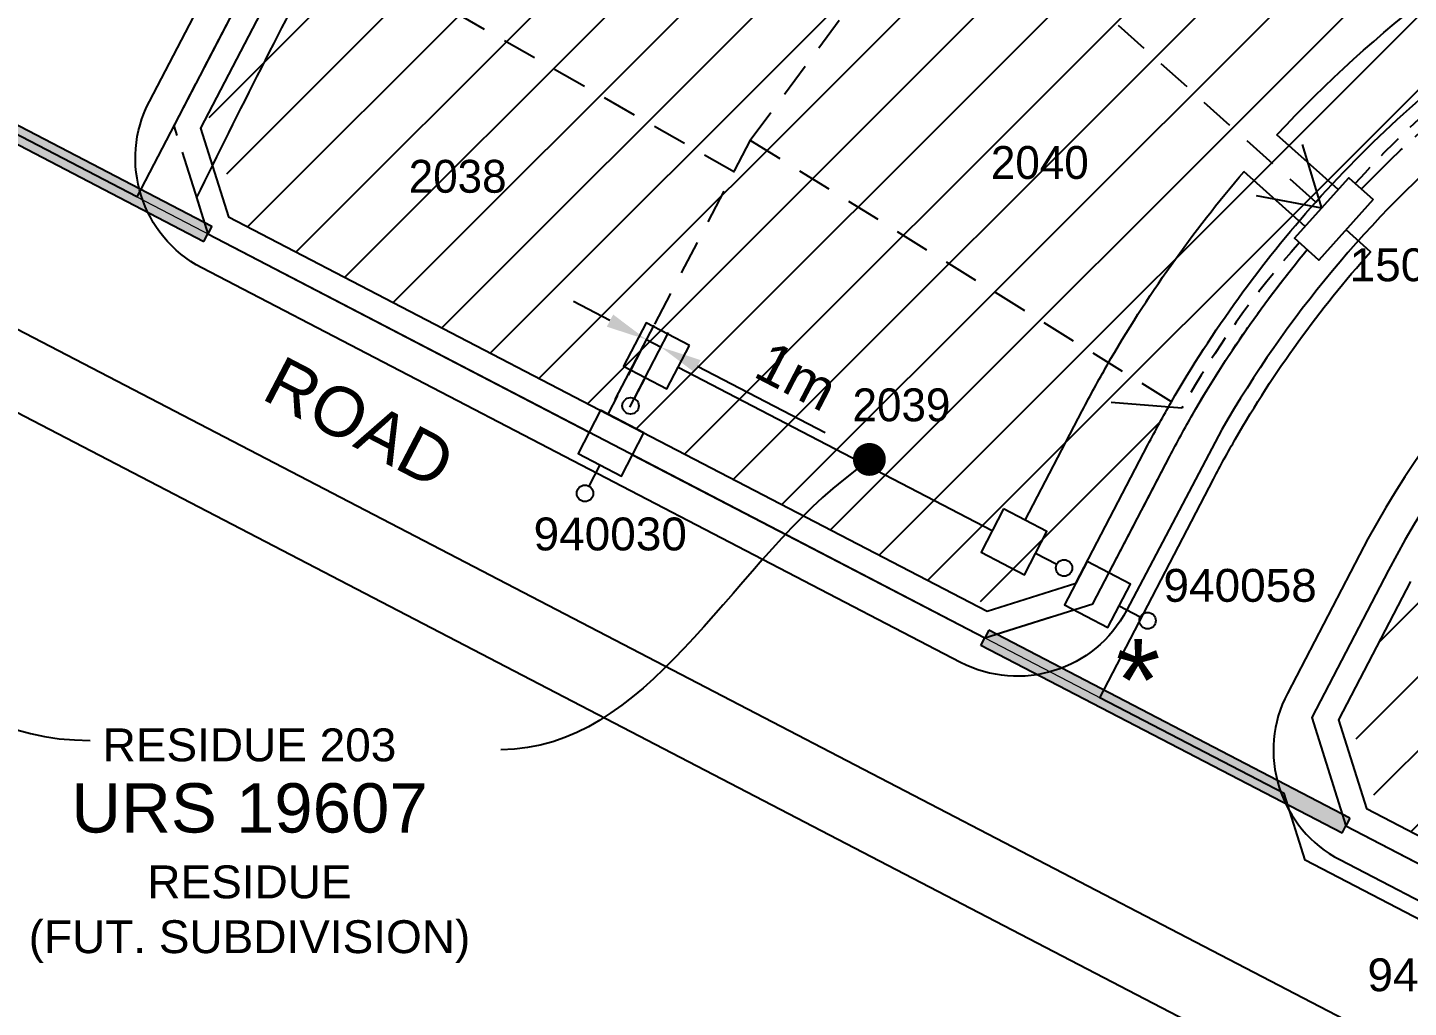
# Model space of a CAD drawing. Header units: metres. Extents: x 303798 to 304438, y 6274082 to 6274908.
# Drawn here: x 303913.8 to 303997.7, y 6274263.5 to 6274323.1 of the extents above; entities that cross this region are included whole.
import ezdxf
from ezdxf import colors
from ezdxf.entities.mleader import LeaderData, LeaderLine
from ezdxf.enums import TextEntityAlignment as Align
from ezdxf.math import Vec2, Vec3

# ---------------------------------------------------------------- set-up
doc = ezdxf.new("R2010")
doc.units = ezdxf.units.M
doc.header["$LTSCALE"] = 0.7
doc.linetypes.add('Dash', pattern=[5, 3, -2])
doc.linetypes.add('IE Trench LV', pattern=[6.5, 5, -1.5])
doc.layers.get('0').update_dxf_attribs({"color": 6})
for name, color, linetype in [('_User Miscellaneous1', 3, 'Continuous'), ('_User Miscellaneous11', 7, 'Continuous'), ('_User Miscellaneous12', 7, 'Continuous'), ('_User Miscellaneous4', 7, 'Continuous'), ('_User Miscellaneous7', 150, 'Continuous'), ('_User Miscellaneous8', 7, 'Continuous'), ('Cadastre Developer_SP_NEW', 4, 'Continuous'), ('Cadastre Roads_SP_NEW', 8, 'Continuous'), ('Duct_SP_NEW', 2, 'Continuous'), ('Mains_HV_NEW_V17', 2, 'Continuous'), ('Mains_LV_NEW_R6', 2, 'Continuous'), ('Mains_LV_NEW_T84', 2, 'Continuous'), ('Services_SP_NEW_UG', 2, 'Continuous'), ('SupportsUG_SP_LV_NEW', 2, 'Continuous'), ('SupportsUG_SP_LV_SL_NEW', 2, 'Continuous'), ('Trench_SP_NEW', 2, 'Continuous')]:
    doc.layers.add(name, color=color, linetype=linetype)
doc.layers.add('_User Miscellaneous5', color=7, linetype='Continuous', lineweight=35)
doc.layers.add('_User Notes', color=7, linetype='Continuous', plot=False)
doc.styles.add('ARIAL', font='arial.ttf', dxfattribs={"height": 2})
doc.styles.add('ARIAL 2.5', font='arial.ttf', dxfattribs={"height": 2.5})
doc.styles.add('ARIAL 3.0', font='arial.ttf', dxfattribs={"height": 3})
doc.styles.add('Dot', font='dotfont.shx', dxfattribs={"height": 2})
doc.styles.add('POLE_LABEL', font='arial.ttf')
doc.styles.add('SL_LABEL', font='arial.ttf')
doc.styles.get("Standard").update_dxf_attribs({"font": 'arial.ttf'})
doc.styles.add('style1', font='iso3098b.shx')
doc.linetypes.add('Cable New UG', pattern='A,8,-1,["x",style1,S=3.5,R=0,X=0.35,Y=-1],-3.5', length=12.5)
doc.linetypes.add('Cable Z', pattern='A,8,-1,["Z",Standard,S=2.5,R=0,X=0.35,Y=-1.25],-3.5', length=12.5)
doc.linetypes.add('IE Trench HV', pattern='A,8,-2,["/",style1,S=2.5,R=0,X=0.1,Y=-1],-4.5', length=14.5)
doc.dimstyles.new('DIM 1000', dxfattribs={"dimtxt": 2.5, "dimasz": 2.5, "dimexe": 1, "dimexo": 1, "dimgap": 1, "dimtad": 1, "dimdec": 0, "dimzin": 0, "dimdsep": 46, "dimtxsty": 'ARIAL 2.5', "dimcen": 1, "dimclrd": 3, "dimclre": 3, "dimclrt": 7, "dimadec": 0, "dimazin": 0, "dimtfac": 1, "dimtdec": 0, "dimtix": 1, "dimtmove": 0, "dimatfit": 3, "dimfxl": 1, "dimtolj": 1, "dimtzin": 0, "dimarcsym": 0})

# ---------------------------------------------------------------- blocks, each defined once
blk = doc.blocks.new('*U50')
at = {"layer": '_User Miscellaneous7', "lineweight": -3}
blk.add_lwpolyline([(0, -3.03), (0, -1.58)], dxfattribs=at)
blk.add_lwpolyline([(-1.485, -6), (1.485, -6), (1.485, -3.03), (-1.485, -3.03)], close=True, dxfattribs=at)
blk.add_circle((0, -1.08), 0.5, dxfattribs=at)
at = {"layer": '_User Miscellaneous8', "color": 2, "lineweight": -3}
blk.add_lwpolyline([(-1.485, 0), (1.485, 0), (1.485, 2.97), (-1.485, 2.97)], close=True, dxfattribs=at)
at = {"style": 'POLE_LABEL', "flags": 9}
blk.add_attdef('STRUCTURE_PLANT_NUMBER', text='', height=0.2, dxfattribs=at).set_placement((1.641, 1.727), align=Align.MIDDLE_LEFT)
for tag, flags, p in [('STREET_CODE', 9, (1.641, 1.485)), ('OWNED_BY', 9, (1.641, 1.085)), ('OPERATED_BY', 9, (1.641, 0.885)), ('COLUMN_TYPE', 9, (1.641, 1.285)), ('STATE', 9, (1.641, 0.485)), ('USAGE', 9, (1.641, 0.285)), ('MAINTAINED_BY', 9, (1.641, 0.685)), ('LEGEND', 9, (1.641, 0.085)), ('SUBURB', 9, (1.641, -0.315)), ('STREETNAME', 9, (1.641, -0.515)), ('PARENT', 9, (1.641, -0.115)), ('LOCATION', 9, (1.641, -0.715)), ('NOTES', 9, (1.641, -0.915)), ('Z', 1, (1.641, -1.315)), ('LABEL_ALIGNMENT', 9, (1.641, -1.115))]:
    blk.add_attdef(tag, text='', height=0.2, dxfattribs=dict(flags=flags)).set_placement(p, align=Align.MIDDLE_LEFT)
at = {"layer": '_User Miscellaneous5', "style": 'ARIAL', "flags": 8}
blk.add_attdef('ASSET_NUM', text='', height=2, dxfattribs=at).set_placement((2, 3.485), align=Align.MIDDLE_LEFT)
blk = doc.blocks.new('*U51')
at = {"layer": '_User Miscellaneous8', "color": 2}
blk.add_line((0, 0), (0, 1.45), dxfattribs=at)
blk.add_circle((0, 1.95), 0.5, dxfattribs=at)
for tag, p, flags in [('Z', (0, 0), 1), ('OPERATED_BY', (0, -9.607), 9)]:
    blk.add_attdef(tag, p, '', height=0.2, dxfattribs=dict(flags=flags))
at = {"style": 'SL_LABEL', "flags": 9}
blk.add_attdef('STREET_CODE', text='', height=0.2, dxfattribs=at).set_placement((0, -0.2), align=Align.MIDDLE_LEFT)
at = {"flags": 9}
for tag, p in [('CONSTRUCTED_VOLTAGE', (0, -0.4)), ('CONTROL_TYPE', (0, -0.6)), ('LANTERN_PURPOSE', (0, -0.8)), ('OPERATING_VOLTAGE', (0, -1.4)), ('ORIENTATION', (0, -1.6)), ('LANTERN_TYPE', (0, -1)), ('NO_PHASES', (0, -1.2)), ('OWNED_BY', (0, -1.8)), ('STATE', (0, -2)), ('CEXIST', (0, -2.4)), ('CNEW', (0, -2.6)), ('USAGE', (0, -2.2)), ('CNUMBER', (0, -2.8)), ('CREMOVE', (0, -3)), ('CREPLACE', (0, -3.2)), ('LKINGHEIGHT', (0, -3.4)), ('LBRACKET', (0, -3.6)), ('LBRACKETVOCAB', (0, -3.8)), ('LCATEGORY', (0, -4)), ('LCHARGE1', (0, -4.2)), ('LCHARGE1PERCENT', (0, -4.4)), ('LCHARGE2', (0, -4.6)), ('LCHARGE2PERCENT', (0, -4.8)), ('LCHARGE3', (0, -5)), ('LCHARGE3PERCENT', (0, -5.2)), ('LEXIST', (0, -5.4)), ('LLAMP', (0, -5.6)), ('LLAMPVOCAB', (0, -5.8)), ('LMAST', (0, -6)), ('LMASTVOCAB', (0, -6.2)), ('LNEW', (0, -6.4)), ('LANTNUMBER', (0, -6.6)), ('LOUTREACH', (0, -7)), ('LOUTREACHVOCAB', (0, -7.2)), ('LRATECODE', (0, -7.4)), ('LREMOVE', (0, -7.6)), ('LREPLACE', (0, -7.8)), ('LTYPE', (0, -8)), ('LTYPEVOCAB', (0, -8.2)), ('LEGEND', (0, -8.4)), ('SUBURB', (0, -8.6)), ('STREETNAME', (0, -8.8)), ('LOCATION', (0, -9)), ('NOTES', (0, -9.2)), ('MAINTAINED_BY', (0, -9.863))]:
    blk.add_attdef(tag, text='', height=0.2, dxfattribs=at).set_placement(p, align=Align.MIDDLE_LEFT)
at = {"layer": '_User Notes', "style": 'SL_LABEL', "flags": 8}
blk.add_attdef('ASSET_NUM', text='', height=2.5, dxfattribs=at).set_placement((2, 2), align=Align.MIDDLE_LEFT)
at = {"layer": '_User Notes', "flags": 8}
blk.add_attdef('LNUMBER', text='', height=2.5, dxfattribs=at).set_placement((1.2, -2.8), align=Align.MIDDLE_LEFT)
blk = doc.blocks.new('*U49')
at = {"lineweight": -3}
blk.add_lwpolyline([(-2.475, 2.49), (2.475, 2.49), (2.475, 0.51), (-2.475, 0.51)], close=True, dxfattribs=at)
for tag, flags, p in [('STREET_CODE', 9, (1.5, 3.5)), ('OWNED_BY', 9, (1.5, 3.3)), ('OPERATED_BY', 9, (1.5, 3.1)), ('STATE', 9, (1.5, 2.7)), ('SUPPORT_TYPE', 9, (1.5, 2.5)), ('MAINTAINED_BY', 9, (1.5, 2.9)), ('SUBURB', 9, (1.5, 1.7)), ('USAGE', 9, (1.5, 2.3)), ('LEGEND', 9, (1.5, 2.1)), ('PARENT', 9, (1.5, 1.9)), ('Z', 1, (1.5, 0.9)), ('STREETNAME', 9, (1.5, 1.5)), ('LOCATION', 9, (1.5, 1.3)), ('NOTES', 9, (1.5, 1.1))]:
    blk.add_attdef(tag, text='', height=0.2, dxfattribs=dict(flags=flags)).set_placement(p, align=Align.MIDDLE_LEFT)
at = {"layer": '_User Miscellaneous4', "style": 'ARIAL', "flags": 8}
blk.add_attdef('ASSET_NUM', text='', height=2, dxfattribs=at).set_placement((2, 5.5), align=Align.MIDDLE_LEFT)
blk = doc.blocks.new('A$C1B2C29DD')
at = {"layer": 'Services_SP_NEW_UG', "color": 2, "flags": 128}
for points in [[(0, 0), (-2.1, 3.444)], [(0, 0), (2.1, 3.444)]]:
    blk.add_lwpolyline(points, dxfattribs=at)
blk = doc.blocks.new('*U182')
at = {"layer": '_User Miscellaneous7', "lineweight": -3}
blk.add_lwpolyline([(-0.499, -3.015), (-0.499, -1.565)], dxfattribs=at)
blk.add_lwpolyline([(-1.984, -5.985), (0.986, -5.985), (0.986, -3.015), (-1.984, -3.015)], close=True, dxfattribs=at)
blk.add_circle((-0.499, -1.065), 0.5, dxfattribs=at)
at = {"layer": '_User Miscellaneous8', "color": 2, "lineweight": -3}
blk.add_lwpolyline([(-1.485, 0), (1.485, 0), (1.485, 2.97), (-1.485, 2.97)], close=True, dxfattribs=at)
at = {"style": 'POLE_LABEL', "flags": 9}
blk.add_attdef('STRUCTURE_PLANT_NUMBER', text='', height=0.2, dxfattribs=at).set_placement((1.641, 1.727), align=Align.MIDDLE_LEFT)
for tag, flags, p in [('STREET_CODE', 9, (1.641, 1.485)), ('OWNED_BY', 9, (1.641, 1.085)), ('OPERATED_BY', 9, (1.641, 0.885)), ('COLUMN_TYPE', 9, (1.641, 1.285)), ('STATE', 9, (1.641, 0.485)), ('USAGE', 9, (1.641, 0.285)), ('MAINTAINED_BY', 9, (1.641, 0.685)), ('LEGEND', 9, (1.641, 0.085)), ('SUBURB', 9, (1.641, -0.315)), ('STREETNAME', 9, (1.641, -0.515)), ('PARENT', 9, (1.641, -0.115)), ('LOCATION', 9, (1.641, -0.715)), ('NOTES', 9, (1.641, -0.915)), ('Z', 1, (1.641, -1.315)), ('LABEL_ALIGNMENT', 9, (1.641, -1.115))]:
    blk.add_attdef(tag, text='', height=0.2, dxfattribs=dict(flags=flags)).set_placement(p, align=Align.MIDDLE_LEFT)
at = {"layer": '_User Miscellaneous5', "style": 'ARIAL', "flags": 8}
blk.add_attdef('ASSET_NUM', text='', height=2, dxfattribs=at).set_placement((2, 3.485), align=Align.MIDDLE_LEFT)
blk = doc.blocks.new('*D151')
at = {"layer": '_User Miscellaneous12', "color": 3, "lineweight": -2, "transparency": 16777216}
for p, q in [((303949.167, 6274305.275), (303946.95, 6274306.43)), ((303949.491, 6274300.483), (303951.847, 6274305.008)), ((303950.378, 6274300.022), (303952.734, 6274304.546)), ((303951.385, 6274304.121), (303952.272, 6274303.659)), ((303954.489, 6274302.505), (303962.247, 6274298.466))]:
    blk.add_line(p, q, dxfattribs=at)
at = {"layer": '_User Miscellaneous12', "color": 3, "transparency": 16777216}
for points in [[(303949.36, 6274305.645), (303948.975, 6274304.906), (303951.385, 6274304.121)], [(303954.682, 6274302.874), (303954.297, 6274302.135), (303952.272, 6274303.659)]]:
    blk.add_solid(points, dxfattribs=at)
at = {"layer": '_User Miscellaneous12', "color": 7, "transparency": 16777216, "insert": (303960.518, 6274301.909), "char_height": 2.5, "attachment_point": 5, "rotation": 332.5, "style": 'ARIAL 2.5'}
blk.add_mtext('\\A1;1m', dxfattribs=at)
blk = doc.blocks.new('_Dot')
at = {"color": 0, "linetype": 'ByBlock', "lineweight": -2}
blk.add_line((-0.5, 0), (-1, 0), dxfattribs=at)
at = {"color": 0, "linetype": 'ByBlock', "const_width": 0.5}
blk.add_lwpolyline([(-0.25, 0, 1), (0.25, 0, 1)], format="xyb", close=True, dxfattribs=at)

msp = doc.modelspace()

# ---------------------------------------------------------------- hatches: boundary and pattern name
at = {"layer": '_User Miscellaneous11'}
h = msp.add_hatch(dxfattribs=at)
h.set_pattern_fill('ANSI31', color=3)
h.set_pattern_definition([(45, (-0.0158, -0.2443), (-2.2450640303, 2.2450640303), [])])
edge = h.paths.add_edge_path()
edge.add_line((304102.632, 6274368.467), (304084.863, 6274415.204))
edge.add_line((304084.863, 6274415.204), (304078.413, 6274418.1))
edge.add_line((304078.413, 6274418.1), (303998.805, 6274387.834))
edge.add_arc((304045.715, 6274264.45), 132, 110.81667, 152.5)
edge.add_line((303928.63, 6274325.401), (303924.711, 6274317.873))
edge.add_line((303924.711, 6274317.873), (303926.837, 6274311.129))
edge.add_line((303926.837, 6274311.129), (303971.187, 6274288.041))
edge.add_line((303971.187, 6274288.041), (303977.931, 6274290.168))
edge.add_line((303977.931, 6274290.168), (303981.85, 6274297.696))
edge.add_arc((304045.715, 6274264.45), 72, 110.81667, 152.5, ccw=False)
edge.add_line((304020.128, 6274331.75), (304099.735, 6274362.017))
edge.add_line((304099.735, 6274362.017), (304102.632, 6274368.467))
h.paths.add_polyline_path([(304073.683, 6274369.054), (304080.343, 6274369.054), (304080.343, 6274371.754), (304073.683, 6274371.754)], flags=24)
h.paths.add_polyline_path([(304087.241, 6274374.209), (304093.941, 6274374.209), (304093.941, 6274376.909), (304087.241, 6274376.909)], flags=24)
h.paths.add_polyline_path([(304063.58, 6274395.625), (304070.28, 6274395.625), (304070.28, 6274398.325), (304063.58, 6274398.325)], flags=24)
h.paths.add_polyline_path([(304077.143, 6274400.785), (304083.813, 6274400.785), (304083.813, 6274403.455), (304077.143, 6274403.455)], flags=24)
h.paths.add_polyline_path([(304037.326, 6274355.231), (304044.006, 6274355.231), (304044.006, 6274357.931), (304037.326, 6274357.931)], flags=24)
h.paths.add_polyline_path([(304050.315, 6274360.17), (304056.995, 6274360.17), (304056.995, 6274362.87), (304050.315, 6274362.87)], flags=24)
h.paths.add_polyline_path([(304061.999, 6274364.612), (304068.699, 6274364.612), (304068.699, 6274367.312), (304061.999, 6274367.312)], flags=24)
h.paths.add_polyline_path([(304040.217, 6274386.746), (304046.907, 6274386.746), (304046.907, 6274389.416), (304040.217, 6274389.416)], flags=24)
h.paths.add_polyline_path([(304051.901, 6274391.188), (304058.551, 6274391.188), (304058.551, 6274393.858), (304051.901, 6274393.858)], flags=24)
h.paths.add_polyline_path([(304013.203, 6274376.472), (304019.263, 6274376.472), (304019.263, 6274379.172), (304013.203, 6274379.172)], flags=24)
h.paths.add_polyline_path([(304027.228, 6274381.808), (304033.878, 6274381.808), (304033.878, 6274384.478), (304027.228, 6274384.478)], flags=24)
h.paths.add_polyline_path([(304010.393, 6274343.768), (304017.013, 6274343.768), (304017.013, 6274346.468), (304010.393, 6274346.468)], flags=24)
h.paths.add_polyline_path([(304023.305, 6274349.901), (304030.005, 6274349.901), (304030.005, 6274352.601), (304023.305, 6274352.601)], flags=24)
h.paths.add_polyline_path([(304000.396, 6274371.079), (304007.046, 6274371.079), (304007.046, 6274373.749), (304000.396, 6274373.749)], flags=24)
h.paths.add_polyline_path([(303987.608, 6274365.459), (303994.178, 6274365.459), (303994.178, 6274368.129), (303987.608, 6274368.129)], flags=24)
h.paths.add_polyline_path([(303995.79, 6274337.121), (304002.49, 6274337.121), (304002.49, 6274339.821), (303995.79, 6274339.821)], flags=24)
h.paths.add_polyline_path([(303975.696, 6274358.289), (303982.356, 6274358.289), (303982.356, 6274360.989), (303975.696, 6274360.989)], flags=24)
h.paths.add_polyline_path([(303963.124, 6274348.708), (303969.764, 6274348.708), (303969.764, 6274351.408), (303963.124, 6274351.408)], flags=24)
h.paths.add_polyline_path([(303982.358, 6274327.185), (303988.458, 6274327.185), (303988.458, 6274329.885), (303982.358, 6274329.885)], flags=24)
h.paths.add_polyline_path([(303951.553, 6274338.661), (303958.183, 6274338.661), (303958.183, 6274341.331), (303951.553, 6274341.331)], flags=24)
h.paths.add_polyline_path([(303971.506, 6274314.298), (303978.206, 6274314.298), (303978.206, 6274316.998), (303971.506, 6274316.998)], flags=24)
h.paths.add_polyline_path([(303943.063, 6274326.658), (303949.723, 6274326.658), (303949.723, 6274329.358), (303943.063, 6274329.358)], flags=24)
h.paths.add_polyline_path([(303936.121, 6274312.76), (303942.731, 6274312.76), (303942.731, 6274315.43), (303936.121, 6274315.43)], flags=24)
h.paths.add_polyline_path([(303962.373, 6274299.654), (303969.023, 6274299.654), (303969.023, 6274302.324), (303962.373, 6274302.324)], flags=24)
h = msp.add_hatch(dxfattribs=at)
h.set_pattern_fill('ANSI31', color=3)
h.paths.add_polyline_path([(304149.543, 6274344.022), (304156.243, 6274344.022), (304156.243, 6274346.722), (304149.543, 6274346.722)], flags=16)
h.paths.add_polyline_path([(304135.449, 6274338.564), (304141.549, 6274338.564), (304141.549, 6274341.264), (304135.449, 6274341.264)], flags=16)
h.paths.add_polyline_path([(304121.971, 6274333.36), (304128.671, 6274333.36), (304128.671, 6274336.06), (304121.971, 6274336.06)], flags=16)
h.paths.add_polyline_path([(304106.782, 6274328.03), (304113.402, 6274328.03), (304113.402, 6274330.73), (304106.782, 6274330.73)], flags=16)
h.paths.add_polyline_path([(304093.459, 6274322.699), (304100.159, 6274322.699), (304100.159, 6274325.399), (304093.459, 6274325.399)], flags=16)
h.paths.add_polyline_path([(304079.438, 6274317.368), (304086.118, 6274317.368), (304086.118, 6274320.068), (304079.438, 6274320.068)], flags=16)
h.paths.add_polyline_path([(304066.96, 6274312.131), (304073.64, 6274312.131), (304073.64, 6274314.831), (304066.96, 6274314.831)], flags=16)
h.paths.add_polyline_path([(304054.764, 6274308.106), (304061.464, 6274308.106), (304061.464, 6274310.806), (304054.764, 6274310.806)], flags=16)
h.paths.add_polyline_path([(304043.026, 6274303.59), (304049.686, 6274303.59), (304049.686, 6274306.29), (304043.026, 6274306.29)], flags=16)
h.paths.add_polyline_path([(304029.985, 6274298.735), (304036.685, 6274298.735), (304036.685, 6274301.435), (304029.985, 6274301.435)], flags=16)
h.paths.add_polyline_path([(304005.335, 6274287.526), (304012.025, 6274287.526), (304012.025, 6274290.196), (304005.335, 6274290.196)], flags=16)
h.paths.add_polyline_path([(304017.588, 6274276.631), (304023.688, 6274276.631), (304023.688, 6274279.331), (304017.588, 6274279.331)], flags=16)
h.paths.add_polyline_path([(304028.681, 6274270.864), (304035.371, 6274270.864), (304035.371, 6274273.534), (304028.681, 6274273.534)], flags=16)
h.paths.add_polyline_path([(304039.768, 6274265.092), (304046.378, 6274265.092), (304046.378, 6274267.762), (304039.768, 6274267.762)], flags=16)
h.paths.add_polyline_path([(304054.299, 6274258.337), (304060.999, 6274258.337), (304060.999, 6274261.037), (304054.299, 6274261.037)], flags=16)
h.paths.add_polyline_path([(304064.144, 6274281.604), (304070.824, 6274281.604), (304070.824, 6274284.304), (304064.144, 6274284.304)], flags=16)
h.paths.add_polyline_path([(304082.487, 6274288.141), (304089.157, 6274288.141), (304089.157, 6274290.811), (304082.487, 6274290.811)], flags=16)
h.paths.add_polyline_path([(304095.663, 6274292.898), (304102.363, 6274292.898), (304102.363, 6274295.598), (304095.663, 6274295.598)], flags=16)
h.paths.add_polyline_path([(304106.652, 6274296.554), (304113.302, 6274296.554), (304113.302, 6274299.224), (304106.652, 6274299.224)], flags=16)
h.paths.add_polyline_path([(304117.063, 6274301.058), (304123.753, 6274301.058), (304123.753, 6274303.728), (304117.063, 6274303.728)], flags=16)
h.paths.add_polyline_path([(304129.994, 6274306.596), (304136.694, 6274306.596), (304136.694, 6274309.296), (304129.994, 6274309.296)], flags=16)
h.paths.add_polyline_path([(304145.576, 6274312.444), (304151.676, 6274312.444), (304151.676, 6274315.144), (304145.576, 6274315.144)], flags=16)
h.paths.add_polyline_path([(304159.597, 6274317.775), (304166.297, 6274317.775), (304166.297, 6274320.475), (304159.597, 6274320.475)], flags=16)
h.paths.add_polyline_path([(304173.618, 6274323.106), (304180.238, 6274323.106), (304180.238, 6274325.806), (304173.618, 6274325.806)], flags=16)
h.paths.add_polyline_path([(304187.638, 6274328.436), (304194.338, 6274328.436), (304194.338, 6274331.136), (304187.638, 6274331.136)], flags=16)
h.paths.add_polyline_path([(304201.659, 6274333.767), (304208.339, 6274333.767), (304208.339, 6274336.467), (304201.659, 6274336.467)], flags=16)
h.paths.add_polyline_path([(304222.17, 6274346.576), (304228.85, 6274346.576), (304228.85, 6274349.276), (304222.17, 6274349.276)], flags=16)
h.paths.add_polyline_path([(304231.187, 6274332.337), (304237.887, 6274332.337), (304237.887, 6274335.037), (304231.187, 6274335.037)], flags=16)
h.paths.add_polyline_path([(304236.517, 6274318.316), (304243.177, 6274318.316), (304243.177, 6274321.016), (304236.517, 6274321.016)], flags=16)
h.paths.add_polyline_path([(304241.848, 6274304.295), (304248.548, 6274304.295), (304248.548, 6274306.995), (304241.848, 6274306.995)], flags=16)
h.paths.add_polyline_path([(304248.067, 6274287.312), (304254.757, 6274287.312), (304254.757, 6274289.982), (304248.067, 6274289.982)], flags=16)
h.paths.add_polyline_path([(304237.495, 6274272.862), (304243.595, 6274272.862), (304243.595, 6274275.562), (304237.495, 6274275.562)], flags=16)
h.paths.add_polyline_path([(304230.393, 6274259.386), (304237.083, 6274259.386), (304237.083, 6274262.056), (304230.393, 6274262.056)], flags=16)
h.paths.add_polyline_path([(304223.659, 6274246.459), (304230.269, 6274246.459), (304230.269, 6274249.129), (304223.659, 6274249.129)], flags=16)
h.paths.add_polyline_path([(304216.724, 6274233.151), (304223.424, 6274233.151), (304223.424, 6274235.851), (304216.724, 6274235.851)], flags=16)
h.paths.add_polyline_path([(304209.794, 6274219.848), (304216.474, 6274219.848), (304216.474, 6274222.548), (304209.794, 6274222.548)], flags=16)
h.paths.add_polyline_path([(304202.869, 6274206.55), (304209.539, 6274206.55), (304209.539, 6274209.22), (304202.869, 6274209.22)], flags=16)
h.paths.add_polyline_path([(304195.934, 6274193.242), (304202.634, 6274193.242), (304202.634, 6274195.942), (304195.934, 6274195.942)], flags=16)
h.paths.add_polyline_path([(304189.009, 6274179.943), (304195.659, 6274179.943), (304195.659, 6274182.613), (304189.009, 6274182.613)], flags=16)
h.paths.add_polyline_path([(304173.544, 6274161.631), (304180.234, 6274161.631), (304180.234, 6274164.301), (304173.544, 6274164.301)], flags=16)
h.paths.add_polyline_path([(304186.476, 6274154.888), (304192.556, 6274154.888), (304192.556, 6274157.588), (304186.476, 6274157.588)], flags=16)
h.paths.add_polyline_path([(304197.602, 6274149.472), (304204.252, 6274149.472), (304204.252, 6274152.142), (304197.602, 6274152.142)], flags=16)
h.paths.add_polyline_path([(304211.188, 6274143.356), (304217.758, 6274143.356), (304217.758, 6274146.026), (304211.188, 6274146.026)], flags=16)
edge = h.paths.add_edge_path()
edge.add_line((304251.949, 6274400.631), (304153.803, 6274363.316))
edge.add_line((304153.803, 6274363.316), (304026.525, 6274314.925))
edge.add_arc((304045.715, 6274264.45), 54, 110.81667, 152.5)
edge.add_line((303997.817, 6274289.385), (303993.897, 6274281.856))
edge.add_line((303993.897, 6274281.856), (303996.024, 6274275.112))
edge.add_line((303996.024, 6274275.112), (304056.136, 6274243.868))
edge.add_line((304056.136, 6274243.868), (304061.531, 6274245.57))
edge.add_line((304061.531, 6274245.57), (304066.652, 6274255.429))
edge.add_arc((304101.246, 6274237.42), 39, 110.81667, 152.5, ccw=False)
edge.add_line((304087.386, 6274273.875), (304221.862, 6274325.002))
edge.add_line((304221.862, 6274325.002), (304234.047, 6274292.952))
edge.add_line((304234.047, 6274292.952), (304164.232, 6274158.907))
edge.add_line((304164.232, 6274158.907), (304165.693, 6274153.115))
edge.add_line((304165.693, 6274153.115), (304210.701, 6274129.063))
edge.add_line((304210.701, 6274129.063), (304217.445, 6274131.187))
edge.add_line((304217.445, 6274131.187), (304228.993, 6274153.36))
edge.add_line((304228.993, 6274153.36), (304202.387, 6274167.22))
edge.add_line((304202.387, 6274167.22), (304266.872, 6274291.032))
edge.add_line((304266.872, 6274291.032), (304239.242, 6274363.705))
edge.add_line((304239.242, 6274363.705), (304267.284, 6274374.366))
edge.add_line((304267.284, 6274374.366), (304258.399, 6274397.734))
edge.add_line((304258.399, 6274397.734), (304251.949, 6274400.631))
h.paths.add_polyline_path([(304164.6, 6274349.36), (304170.7, 6274349.36), (304170.7, 6274352.06), (304164.6, 6274352.06)], flags=16)
h.paths.add_polyline_path([(304178.982, 6274354.24), (304184.482, 6274354.24), (304184.482, 6274356.94), (304178.982, 6274356.94)], flags=16)
h.paths.add_polyline_path([(304204.718, 6274364.068), (304210.738, 6274364.068), (304210.738, 6274366.768), (304204.718, 6274366.768)], flags=16)
h.paths.add_polyline_path([(304214.649, 6274367.843), (304220.749, 6274367.843), (304220.749, 6274370.543), (304214.649, 6274370.543)], flags=16)
h.paths.add_polyline_path([(304193.173, 6274359.756), (304199.273, 6274359.756), (304199.273, 6274362.456), (304193.173, 6274362.456)], flags=16)
h.paths.add_polyline_path([(304250.826, 6274381.617), (304256.926, 6274381.617), (304256.926, 6274384.317), (304250.826, 6274384.317)], flags=16)
h.paths.add_polyline_path([(304237.416, 6274376.168), (304243.496, 6274376.168), (304243.496, 6274378.868), (304237.416, 6274378.868)], flags=16)
h.paths.add_polyline_path([(304226.098, 6274371.754), (304232.178, 6274371.754), (304232.178, 6274374.454), (304226.098, 6274374.454)], flags=16)
h.paths.add_polyline_path([(304111.708, 6274318.456), (304139.562, 6274318.456), (304139.562, 6274329.314), (304111.708, 6274329.314)], flags=24)
h = msp.add_hatch(color=256, dxfattribs=at)
h.dxf.hatch_style = 1
h.paths.add_polyline_path([(303903.762, 6274322.053), (303903.282, 6274321.13), (303924.481, 6274310.092), (303924.961, 6274311.014)])
h = msp.add_hatch(color=256, dxfattribs=at)
h.dxf.hatch_style = 1
h.paths.add_polyline_path([(303993.675, 6274274.09), (303994.155, 6274275.012), (303972.193, 6274286.439), (303971.713, 6274285.517)])

# ---------------------------------------------------------------- linework, layer by layer
at = {"layer": 'Cadastre Developer_SP_NEW', "color": 8, "linetype": 'Dash'}
for p, q in [((303992.079, 6274312.487), (303969.72, 6274332.489)), ((303956.731, 6274314.307), (303930.683, 6274329.19)), ((303957.694, 6274316.248), (303949.029, 6274299.596)), ((303983.302, 6274300.336), (303957.694, 6274316.248))]:
    msp.add_line(p, q, dxfattribs=at)
at = {"layer": 'Cadastre Developer_SP_NEW'}
msp.add_lwpolyline([(304250.145, 6274090.016), (304250.145, 6274090.016), (304164.802, 6274134.451, -0.130913), (304133.448, 6274163.103), (304120.616, 6274183.12, 0.130987), (304098.749, 6274203.097), (303813.661, 6274351.429), (303833.989, 6274382.552, -0.158481), (303938.415, 6274466.63), (304215.63, 6274572.093), (304291.873, 6274601.099, 0.03126), (304302.073, 6274605.736, 0.003846), (304303.286, 6274606.394, 0.213777), (304318.059, 6274626.031, -0.318953), (304336.749, 6274642.741, 0.209376), (304361.086, 6274656.831, 0.147736), (304370.725, 6274684.094), (304375.498, 6274786.665)], format="xyb", dxfattribs=at)
at = {"layer": 'Cadastre Developer_SP_NEW', "color": 8, "linetype": 'Continuous', "flags": 128}
msp.add_lwpolyline([(303998.804, 6274387.855, 0.020851), (303988.691, 6274383.517, 0.026571), (303976.388, 6274376.795, 0.030666), (303963.17, 6274367.469, 0.035606), (303949.393, 6274354.711, 0.030666), (303939.08, 6274342.249, 0.02943), (303930.687, 6274329.188, 0.00814), (303928.642, 6274325.408), (303924.262, 6274316.991), (303925.965, 6274311.597), (303949.029, 6274299.596), (303972.094, 6274287.595), (303977.489, 6274289.298), (303981.868, 6274297.714, -0.010377), (303983.302, 6274300.336, -0.052187), (303992.079, 6274312.487, -0.056066), (304004.084, 6274323.208, -0.036996)], format="xyb", dxfattribs=at)
at = {"layer": 'Cadastre Developer_SP_NEW', "color": 8, "linetype": 'Dash', "flags": 128}
msp.add_lwpolyline([(303957.694, 6274316.248), (303969.72, 6274332.489), (303982.628, 6274344.612), (304000.625, 6274356.45)], dxfattribs=at)
at = {"layer": 'Cadastre Developer_SP_NEW', "color": 8, "linetype": 'Continuous'}
msp.add_lwpolyline([(303997.836, 6274289.406), (303993.457, 6274280.989), (303995.159, 6274275.595), (304008.676, 6274268.562)], dxfattribs=at)
at = {"layer": 'Cadastre Roads_SP_NEW'}
for points in [[(304088.416, 6274415.728), (304106.262, 6274368.82, -0.414214), (304101.919, 6274359.144), (304021.383, 6274328.505, 0.172966), (303986.369, 6274298.648), (303980.576, 6274287.649, -0.412759), (303970.479, 6274284.491), (303924.349, 6274308.492, -0.414213), (303921.158, 6274318.607), (303925.537, 6274327.024, -0.166444), (303989.092, 6274387.572, -0.016947), (303997.559, 6274391.126), (304076.226, 6274421.054), (304076.684, 6274421.215, -0.393627), (304088.415, 6274415.727)], [(304255.785, 6274404.674, 0.141569), (304251.635, 6274404.332), (304239.017, 6274399.532), (304227.334, 6274395.087), (304213.314, 6274389.754), (304203.968, 6274386.198), (304194.622, 6274382.642), (304180.602, 6274377.308), (304025.294, 6274318.224, 0.029396), (304019.132, 6274315.455, 0.153683), (303994.731, 6274291.022), (303990.352, 6274282.605, 0.414214), (303993.543, 6274272.49), (304054.521, 6274240.763, 0.414214), (304064.636, 6274243.955), (304069.783, 6274253.848, -0.097956), (304078.393, 6274264.604, -0.060994), (304085.617, 6274269.323, -0.023282), (304088.647, 6274270.641)], [(304123.966, 6274186.224, 0.127685), (304100.826, 6274207.089), (303840.948, 6274342.304), (303836.513, 6274344.612, 0.298216), (303828.338, 6274343.792, 0.298216)]]:
    msp.add_lwpolyline(points, format="xyb", dxfattribs=at)
at = {"layer": 'Duct_SP_NEW'}
for p, q in [((303903.762, 6274322.053), (303924.961, 6274311.014)), ((303903.282, 6274321.13), (303924.481, 6274310.092)), ((303924.481, 6274310.092), (303924.721, 6274310.553)), ((303924.961, 6274311.014), (303924.721, 6274310.553)), ((303971.713, 6274285.517), (303971.953, 6274285.978)), ((303972.193, 6274286.439), (303971.953, 6274285.978)), ((303994.155, 6274275.012), (303972.193, 6274286.439)), ((303993.675, 6274274.09), (303971.713, 6274285.517)), ((303993.675, 6274274.09), (303993.915, 6274274.551)), ((303994.155, 6274275.012), (303993.915, 6274274.551))]:
    msp.add_line(p, q, dxfattribs=at)
at = {"layer": 'Mains_HV_NEW_V17', "color": 2, "linetype": 'Cable New UG', "lineweight": 0, "flags": 128}
for points in [[(303861.968, 6274391.119), (303853.265, 6274378.729, 0.009229), (303849.141, 6274372.664), (303840.768, 6274359.832), (303842.467, 6274353.35), (303990.152, 6274276.508), (303991.428, 6274272.463), (304006.599, 6274264.57), (304019.018, 6274258.108), (304030.994, 6274251.877), (304040.753, 6274246.8), (304055.713, 6274239.016), (304064.663, 6274241.84), (304070.67, 6274253.386, -0.097956), (304079.037, 6274263.839, -0.084439), (304089.008, 6274269.708), (304099.584, 6274273.732), (304110.244, 6274245.694)], [(304138.727, 6274256.523), (304126.999, 6274287.371), (304110.249, 6274280.999), (304098.566, 6274276.554), (304087.942, 6274272.512, 0.084439), (304077.104, 6274266.133, 0.097956), (304068.009, 6274254.771), (304062.575, 6274244.327), (304055.995, 6274242.251), (304042.137, 6274249.461), (304032.379, 6274254.538), (304020.403, 6274260.769), (304007.984, 6274267.231), (303993.915, 6274274.551), (303991.839, 6274281.131), (303996.505, 6274290.098, -0.153683), (304020.058, 6274313.682, -0.029396), (304026.005, 6274316.355), (304034.106, 6274319.436), (304045.789, 6274323.881), (304057.472, 6274328.326), (304071.492, 6274333.659), (304083.175, 6274338.104), (304097.195, 6274343.438), (304108.878, 6274347.882), (304122.897, 6274353.216), (304138.506, 6274359.154), (304150.189, 6274363.599), (304218.722, 6274389.671), (304226.227, 6274369.929)]]:
    msp.add_lwpolyline(points, format="xyb", dxfattribs=at)
at = {"layer": 'Mains_LV_NEW_R6', "color": 2, "linetype": 'Cable Z'}
msp.add_lwpolyline([(303989.718, 6274316.576, -0.085808), (304010.46, 6274332.361)], format="xyb", dxfattribs=at)
for points in [[(303993.444, 6274313.245), (303989.707, 6274316.586)], [(303991.444, 6274311.008), (303987.707, 6274314.349)], [(303953.312, 6274302.441), (303972.41, 6274292.504)]]:
    msp.add_lwpolyline(points, dxfattribs=at)
at = {"layer": 'Mains_LV_NEW_R6', "color": 2, "linetype": 'Cable Z', "flags": 128}
msp.add_lwpolyline([(303974.413, 6274293.136), (303977.876, 6274299.791, -0.010377), (303979.4, 6274302.577, -0.047186), (303987.718, 6274314.339, -0.047186)], format="xyb", dxfattribs=at)
at = {"layer": 'Mains_LV_NEW_T84', "linetype": 'Cable New UG', "flags": 128}
for points in [[(303928.182, 6274327.746, 0.003487), (303927.311, 6274326.1), (303920.393, 6274312.804), (303909.391, 6274318.524), (303901.303, 6274315.974), (303837.337, 6274349.255), (303834.29, 6274360.885), (303846.186, 6274379.099)], [(304043.447, 6274322.99), (304034.106, 6274319.436), (304026.005, 6274316.355, 0.029396), (304020.058, 6274313.682, 0.153683), (303996.505, 6274290.098), (303991.839, 6274281.131), (303993.915, 6274274.551), (304007.984, 6274267.231), (304018.207, 6274261.912)], [(304019.946, 6274259.891), (304019.018, 6274258.108), (304006.599, 6274264.57), (303991.428, 6274272.463), (303990.152, 6274276.509), (303978.942, 6274282.341), (303985.86, 6274295.637, -0.010377), (303987.204, 6274298.095, -0.052092), (303995.415, 6274309.467), (303993.919, 6274310.806)]]:
    msp.add_lwpolyline(points, format="xyb", dxfattribs=at)
at = {"layer": 'Mains_LV_NEW_T84', "linetype": 'Cable New UG'}
msp.add_lwpolyline([(303930.607, 6274332.059, -0.008398), (303932.942, 6274335.888), (303935.476, 6274334.283, 0.013012), (303931.994, 6274328.452, 0.007699), (303924.023, 6274312.765), (303924.721, 6274310.553), (303948.337, 6274298.265), (303971.953, 6274285.978), (303978.533, 6274288.054), (303983.199, 6274297.022, -0.010377), (303984.603, 6274299.589, -0.0433), (303991.563, 6274309.594, -0.0433)], format="xyb", dxfattribs=at)
at = {"layer": 'Services_SP_NEW_UG', "color": 2, "flags": 128}
msp.add_lwpolyline([(303983.941, 6274299.954), (303979.639, 6274300.292)], dxfattribs=at)
at = {"layer": 'Services_SP_NEW_UG', "color": 2, "linetype": 'Dash', "ltscale": 0.7}
for centre, radius, start, end in [((304043.839, 6274268.749), 66.711, 126.07879, 137.72269), ((304033.497, 6274272.335), 56.733, 138.37585, 150.8674)]:
    msp.add_arc(centre, radius, start, end, dxfattribs=at)
at = {"layer": 'Trench_SP_NEW', "linetype": 'IE Trench LV', "flags": 128}
for points in [[(303928.181, 6274327.745, 0.003484), (303927.311, 6274326.1), (303922.645, 6274317.133), (303924.5, 6274311.254)], [(303994.862, 6274313.284, -0.047352), (304004.952, 6274321.985, -0.034007), (304013.124, 6274326.983)], [(303979.505, 6274289.922), (303983.199, 6274297.022, -0.010377), (303984.603, 6274299.589, -0.0433), (303991.563, 6274309.594)]]:
    msp.add_lwpolyline(points, format="xyb", dxfattribs=at)
at = {"layer": 'Trench_SP_NEW', "linetype": 'IE Trench HV', "flags": 128}
msp.add_lwpolyline([(304043.455, 6274322.993), (304034.106, 6274319.436), (304026.005, 6274316.355, 0.029396), (304020.058, 6274313.682, 0.153683), (303996.505, 6274290.098), (303991.839, 6274281.131), (303993.915, 6274274.551), (304006.666, 6274267.917)], format="xyb", dxfattribs=at)
for points in [[(303924.721, 6274310.553), (303947.907, 6274298.489)], [(303950.541, 6274297.119), (303971.953, 6274285.978)]]:
    msp.add_lwpolyline(points, dxfattribs=at)
at = {"layer": 'Trench_SP_NEW', "linetype": 'IE Trench LV', "flags": 128}
msp.add_lwpolyline([(303972.654, 6274286.199), (303977.368, 6274287.687)], dxfattribs=at)

# ---------------------------------------------------------------- block references
at = {"layer": 'SupportsUG_SP_LV_NEW', "rotation": 48.17238113699806}
msp.add_blockref('A$C1B2C29DD', (303992.444, 6274312.127), dxfattribs=at)
at = {"layer": 'SupportsUG_SP_LV_NEW'}
ref = msp.add_blockref('*U49', (303992.064, 6274312.467), dxfattribs=dict(at, rotation=228.1723811369981))
ref.add_attrib('ASSET_NUM_001', '150589', (303994.14, 6274307.672), dxfattribs={"layer": '_User Miscellaneous4', "height": 2, "style": 'ARIAL'})
at = {"layer": 'SupportsUG_SP_LV_SL_NEW', "ltscale": 0.5}
ref = msp.add_blockref('*U50', (303949.916, 6274299.135), dxfattribs=dict(at, rotation=152.5000000097604))
ref.add_attrib('ASSET_NUM_001', '940030', (303944.52, 6274291.3), dxfattribs={"layer": '_User Miscellaneous5', "height": 2, "style": 'ARIAL'})
for p, rotation in [((303948.545, 6274296.5), 152.5000000097604), ((303980.123, 6274287.926), 242.4999999917104)]:
    msp.add_blockref('*U51', p, dxfattribs=dict(at, rotation=rotation))
ref = msp.add_blockref('*U182', (303977.489, 6274289.298), dxfattribs=dict(at, rotation=242.4999999917104))
ref.add_attrib('ASSET_NUM_001', '940058', (303982.819, 6274288.172), dxfattribs={"layer": '_User Miscellaneous5', "height": 2, "style": 'ARIAL'})
ref = msp.add_blockref('*U50', (304008.676, 6274268.562), dxfattribs=dict(at, rotation=152.5000000097604))
ref.add_attrib('ASSET_NUM_001', '940032', (303995.222, 6274264.483), dxfattribs={"layer": '_User Miscellaneous5', "height": 2, "style": 'ARIAL'})

# ---------------------------------------------------------------- texts
at = {"layer": '_User Miscellaneous1', "color": 7, "insert": (303981.276, 6274283.415), "char_height": 5, "attachment_point": 5, "style": 'ARIAL'}
msp.add_mtext_dynamic_manual_height_columns('{\\C3;*}', width=5, gutter_width=4, heights=[0], dxfattribs=at)
at = {"layer": 'Cadastre Developer_SP_NEW', "color": 8, "style": 'Dot'}
for s, p in [('2040', (303972.326, 6274313.895)), ('2038', (303936.929, 6274313.055)), ('2039', (303963.914, 6274299.153))]:
    msp.add_text(s, height=2, rotation=0.01194, dxfattribs=at).set_placement(p)
at = {"layer": 'Cadastre Roads_SP_NEW', "color": 3, "style": 'ARIAL 3.0'}
msp.add_text('ROAD ', height=3, rotation=332.48804, dxfattribs=at).set_placement((303927.881, 6274300.56))

# ---------------------------------------------------------------- dimensions: what is measured, and where the dimension line sits
at = {"layer": '_User Miscellaneous12'}
dim = msp.add_linear_dim(base=(303952.272, 6274303.659), p1=(303949.029, 6274299.596), p2=(303949.916, 6274299.135), angle=332.5, dimstyle='DIM 1000', override={"dimpost": 'm'}, dxfattribs=at)
dim.commit()
dim.dimension.update_dxf_attribs({"geometry": '*D151', "text_midpoint": (303959.477, 6274299.908), "dimtype": 161})

# ---------------------------------------------------------------- leaders
at = {"layer": '_User Miscellaneous1', "color": 7}
ml = msp.add_multileader_mtext('Standard', dxfattribs=at)
ml.set_content('', color=7, style='ARIAL')
ml.set_leader_properties(color=4)
ml.set_arrow_properties(name='DOT')
ml.build(insert=Vec2(0, 0))
ml.multileader.update_dxf_attribs({"leader_type": 2, "arrow_head_size": 2})
ctx = ml.context
ctx.base_point, ctx.char_height, ctx.arrow_head_size, ctx.plane_origin = Vec3(303917.555, 6274279.741), 2, 2, Vec3(303904.12, 6274237.603)
ctx.attachment_type = 1
notes = []
notes.append((ctx, [(0, (1, 1, 0), (303909.555, 6274279.741), (1, 0), 8, [(0, [(303888.132, 6274336.579)], 0, [])])]))
ctx.mtext.insert, ctx.mtext.flow_direction = Vec3(303919.555, 6274280.741), 5
ml = msp.add_multileader_mtext('Standard', dxfattribs=at)
ml.set_content('{\\C4;RESIDUE 203\\P\\H1.5x;\\C2;URS 19607\\H0.66667x;\\C4;\\PRESIDUE\\P(FUT. SUBDIVISION)}', color=7, style='ARIAL')
ml.set_leader_properties(color=4)
ml.set_arrow_properties(name='DOT')
ml.build(insert=Vec2(0, 0))
ml.multileader.update_dxf_attribs({"leader_type": 2, "arrow_head_size": 2})
ctx = ml.context
ctx.base_point, ctx.char_height, ctx.arrow_head_size, ctx.plane_origin = Vec3(303911.955, 6274279.177), 2, 2, Vec3(303948.001, 6274226.285)
ctx.text_align_type, ctx.attachment_type = 1, 1
notes.append((ctx, [(0, (1, 1, 0), (303950.539, 6274279.177), (-1, 0), 8, [(0, [(303964.938, 6274296.834)], 0, [])])]))
ctx.mtext.insert, ctx.mtext.alignment, ctx.mtext.flow_direction = Vec3(303927.247, 6274280.471), 2, 5
for ctx, leaders in notes:
    for number, flags, end, landing, length, lines in leaders:
        leader = LeaderData()
        leader.index, (leader.has_last_leader_line, leader.has_dogleg_vector, leader.attachment_direction) = number, flags
        leader.last_leader_point, leader.dogleg_vector, leader.dogleg_length = Vec3(end), Vec3(landing), length
        for number, points, colour, breaks in lines:
            line = LeaderLine()
            line.index, line.vertices, line.color, line.breaks = number, Vec3.list(points), colors.encode_raw_color(colour), breaks
            leader.lines.append(line)
        ctx.leaders.append(leader)

doc.saveas('drawing.dxf')
